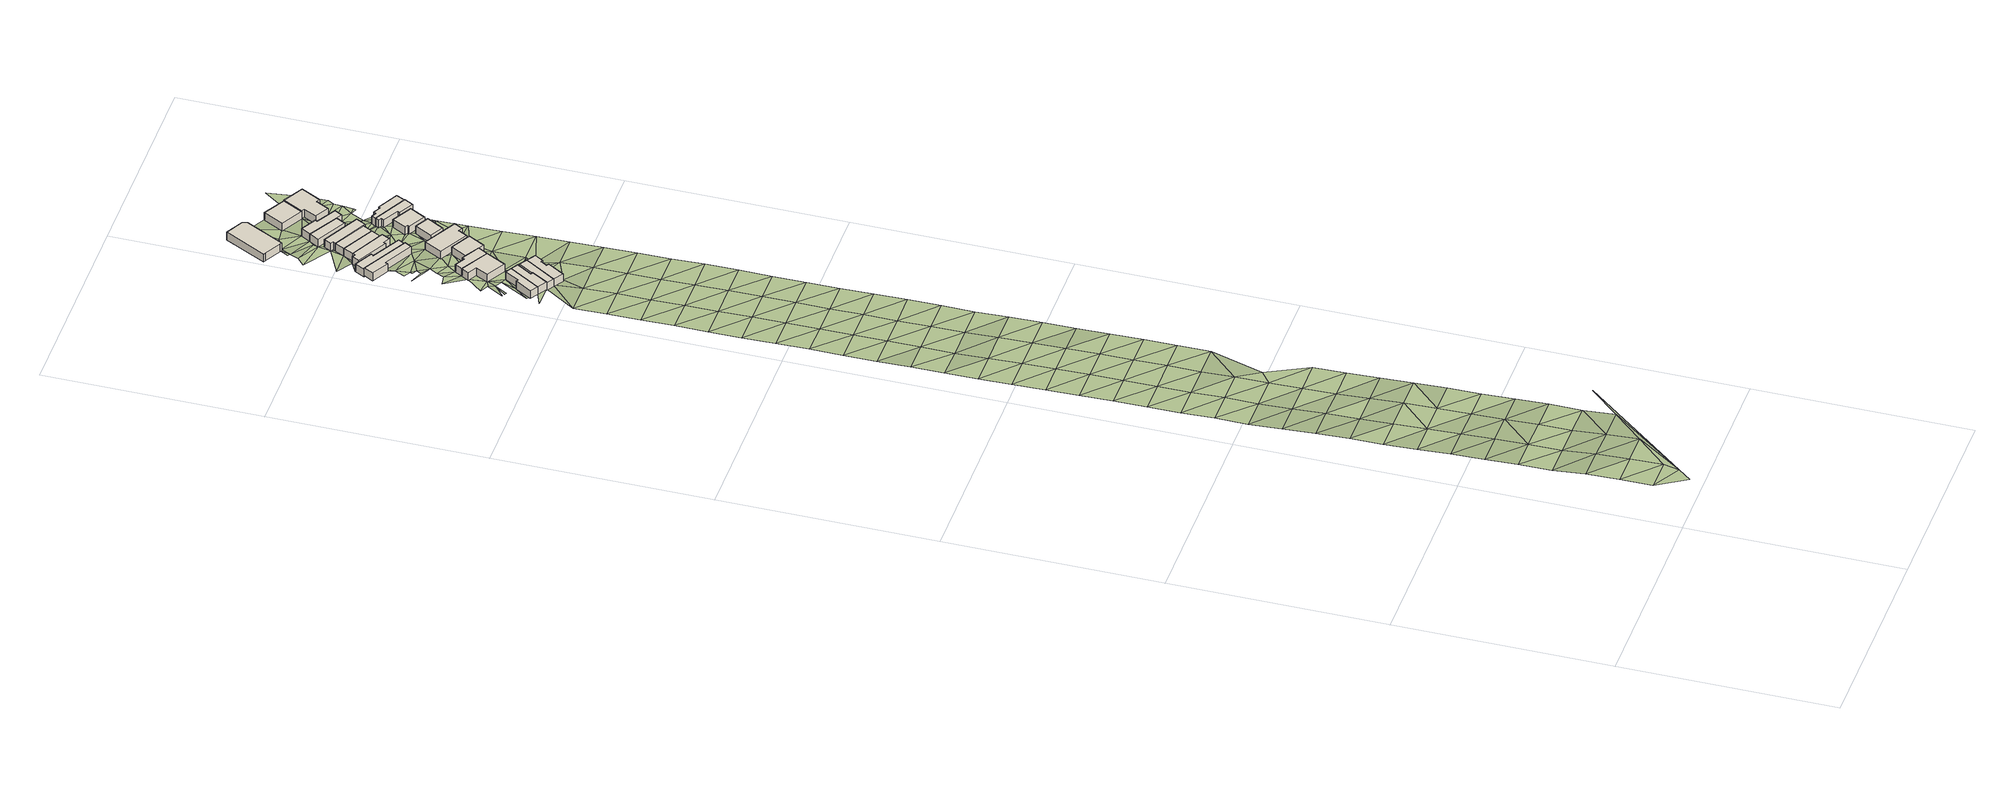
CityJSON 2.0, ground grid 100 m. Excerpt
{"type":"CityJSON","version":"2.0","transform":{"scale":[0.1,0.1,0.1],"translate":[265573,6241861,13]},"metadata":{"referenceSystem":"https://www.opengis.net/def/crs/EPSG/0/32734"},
"CityObjects":{
"building1":{"type":"Building","attributes":{"address":"24 Dove Street Salt River Cape Town","building":"house","building:levels":1,"building_height":4.1,"plus_code":"4FRW3F87+RH6","ground_height":17.75,"roof_height":21.85},"geometry":[{"type":"Solid","lod":"1","boundaries":[[[[0,1,2,3]],[[1,4,5,2]],[[4,6,7,5]],[[6,8,9,7]],[[8,10,11,9]],[[10,0,3,11]],[[3,2,5,7,9,11]],[[10,8,6,4,1,0]]]]}]},
"building2":{"type":"Building","attributes":{"address":"22 Dove Street Salt River Cape Town","building":"house","building:levels":1,"building_height":4.1,"plus_code":"4FRW3F87+RHH","ground_height":17.75,"roof_height":21.85},"geometry":[{"type":"Solid","lod":"1","boundaries":[[[[0,12,13,3]],[[12,14,15,13]],[[14,16,17,15]],[[16,18,19,17]],[[18,1,2,19]],[[1,0,3,2]],[[3,13,15,17,19,2]],[[1,18,16,14,12,0]]]]}]},
"building3":{"type":"Building","attributes":{"address":"20 Dove Street Salt River Cape Town","building":"house","building:levels":1,"building_height":4.1,"plus_code":"4FRW3F87+QHX","ground_height":17.41,"roof_height":21.51},"geometry":[{"type":"Solid","lod":"1","boundaries":[[[[20,21,22,23]],[[21,24,25,22]],[[24,26,27,25]],[[26,28,29,27]],[[28,20,23,29]],[[23,22,25,27,29]],[[28,26,24,21,20]]]]}]},
"building4":{"type":"Building","attributes":{"address":"18 Dove Street Salt River Cape Town","building":"house","building:levels":1,"building_height":4.1,"plus_code":"4FRW3F87+QJV","ground_height":17.41,"roof_height":21.51},"geometry":[{"type":"Solid","lod":"1","boundaries":[[[[21,30,31,22]],[[30,32,33,31]],[[32,34,35,33]],[[34,36,37,35]],[[36,38,39,37]],[[38,40,41,39]],[[40,24,25,41]],[[24,21,22,25]],[[22,31,33,35,37,39,41,25]],[[24,40,38,36,34,32,30,21]]]]}]},
"building5":{"type":"Building","attributes":{"address":"46 Chatham Road Salt River Cape Town","building":"house","building:levels":1,"building_height":4.1,"plus_code":"4FRW3F87+VJJ","ground_height":17.03,"roof_height":21.13},"geometry":[{"type":"Solid","lod":"1","boundaries":[[[[42,43,44,45]],[[43,46,47,44]],[[46,48,49,47]],[[48,50,51,49]],[[50,52,53,51]],[[52,42,45,53]],[[45,44,47,49,51,53]],[[52,50,48,46,43,42]]]]}]},
"building6":{"type":"Building","attributes":{"address":"44 Chatham Road Salt River Cape Town","building":"house","building:levels":1,"building_height":4.1,"plus_code":"4FRW3F87+WJ2","ground_height":17.03,"roof_height":21.13},"geometry":[{"type":"Solid","lod":"1","boundaries":[[[[42,54,55,45]],[[54,56,57,55]],[[56,58,59,57]],[[58,60,61,59]],[[60,62,63,61]],[[62,43,44,63]],[[43,42,45,44]],[[45,55,57,59,61,63,44]],[[43,62,60,58,56,54,42]]]]}]},
"building7":{"type":"Building","attributes":{"address":"59 Kingsley Road Salt River Cape Town","building":"house","building:levels":1,"building_height":4.1,"plus_code":"4FRW3F97+2HJ","ground_height":16.19,"roof_height":20.29},"geometry":[{"type":"Solid","lod":"1","boundaries":[[[[64,65,66,67]],[[65,68,69,66]],[[68,70,71,69]],[[70,72,73,71]],[[72,74,75,73]],[[74,64,67,75]],[[67,66,69,71,73,75]],[[74,72,70,68,65,64]]]]}]},
"building8":{"type":"Building","attributes":{"address":"57 Kingsley Road Salt River Cape Town","building":"house","building:levels":1,"building_height":4.1,"plus_code":"4FRW3F97+2HX","ground_height":15.47,"roof_height":19.57},"geometry":[{"type":"Solid","lod":"1","boundaries":[[[[76,77,78,79]],[[77,80,81,78]],[[80,82,83,81]],[[82,84,85,83]],[[84,86,87,85]],[[86,76,79,87]],[[79,78,81,83,85,87]],[[86,84,82,80,77,76]]]]}]},
"building9":{"type":"Building","attributes":{"address":"42A Chatham Road Salt River Cape Town","building":"house","building:levels":1,"building_height":4.1,"plus_code":"4FRW3F87+WJH","ground_height":16.65,"roof_height":20.75},"geometry":[{"type":"Solid","lod":"1","boundaries":[[[[88,89,90,91]],[[89,92,93,90]],[[92,94,95,93]],[[94,96,97,95]],[[96,88,91,97]],[[91,90,93,95,97]],[[96,94,92,89,88]]]]}]},
"building10":{"type":"Building","attributes":{"address":"55 Kingsley Road Salt River Cape Town","building":"house","building:levels":1,"building_height":4.1,"plus_code":"4FRW3F97+3H9","ground_height":15.11,"roof_height":19.21},"geometry":[{"type":"Solid","lod":"1","boundaries":[[[[98,99,100,101]],[[99,102,103,100]],[[102,104,105,103]],[[104,106,107,105]],[[106,108,109,107]],[[108,110,111,109]],[[110,112,113,111]],[[112,114,115,113]],[[114,98,101,115]],[[101,100,103,105,107,109,111,113,115]],[[114,112,110,108,106,104,102,99,98]]]]}]},
"building11":{"type":"Building","attributes":{"address":"53 Kingsley Road Salt River Cape Town","building":"house","building:levels":1,"building_height":4.1,"plus_code":"4FRW3F97+3JM","ground_height":15.11,"roof_height":19.21},"geometry":[{"type":"Solid","lod":"1","boundaries":[[[[116,98,101,117]],[[98,114,115,101]],[[114,118,119,115]],[[118,116,117,119]],[[117,101,115,119]],[[118,114,98,116]]]]}]},
"building12":{"type":"Building","attributes":{"address":"42 Chatham Road Salt River Cape Town","building":"house","building:levels":1,"building_height":4.1,"plus_code":"4FRW3F87+XJH","ground_height":16.21,"roof_height":20.31},"geometry":[{"type":"Solid","lod":"1","boundaries":[[[[120,121,122,123]],[[121,124,125,122]],[[124,126,127,125]],[[126,128,129,127]],[[128,130,131,129]],[[130,120,123,131]],[[123,122,125,127,129,131]],[[130,128,126,124,121,120]]]]}]},
"building13":{"type":"Building","attributes":{"address":"51 Kingsley Road Salt River Cape Town","building":"house","building:levels":1,"building_height":4.1,"plus_code":"4FRW3F97+3JV","ground_height":15.11,"roof_height":19.21},"geometry":[{"type":"Solid","lod":"1","boundaries":[[[[132,116,117,133]],[[116,118,119,117]],[[118,134,135,119]],[[134,132,133,135]],[[133,117,119,135]],[[134,118,116,132]]]]}]},
"building14":{"type":"Building","attributes":{"address":"60 Kingsley Road Salt River Cape Town","building":"terrace","building:levels":1,"building:units":"3","building_height":4.1,"plus_code":"4FRW3F97+6HW","ground_height":14.32,"roof_height":18.42},"geometry":[{"type":"Solid","lod":"1","boundaries":[[[[136,137,138,139]],[[137,140,141,138]],[[140,142,143,141]],[[142,144,145,143]],[[144,146,147,145]],[[146,148,149,147]],[[148,136,139,149]],[[139,138,141,143,145,147,149]],[[148,146,144,142,140,137,136]]]]}]},
"building15":{"type":"Building","attributes":{"address":"49 Kingsley Road Salt River Cape Town","building":"house","building:levels":1,"building_height":4.1,"plus_code":"4FRW3F97+4J8","ground_height":15.11,"roof_height":19.21},"geometry":[{"type":"Solid","lod":"1","boundaries":[[[[132,134,135,133]],[[134,150,151,135]],[[150,152,153,151]],[[152,154,155,153]],[[154,156,157,155]],[[156,158,159,157]],[[158,132,133,159]],[[133,135,151,153,155,157,159]],[[158,156,154,152,150,134,132]]]]}]},
"building16":{"type":"Building","attributes":{"address":"Salt River Cape Town","building":"house","building:levels":1,"building_height":4.1,"plus_code":"4FRW3F97+4JW","ground_height":15.11,"roof_height":19.21},"geometry":[{"type":"Solid","lod":"1","boundaries":[[[[160,161,162,163]],[[161,164,165,162]],[[164,166,167,165]],[[166,160,163,167]],[[163,162,165,167]],[[166,164,161,160]]]]}]},
"building17":{"type":"Building","attributes":{"address":"40 Chatham Road Salt River Cape Town","building":"house","building:levels":1,"building_height":4.1,"plus_code":"4FRW3F87+XMW","ground_height":15.99,"roof_height":20.09},"geometry":[{"type":"Solid","lod":"1","boundaries":[[[[168,169,170,171]],[[169,172,173,170]],[[172,174,175,173]],[[174,168,171,175]],[[171,170,173,175]],[[174,172,169,168]]]]}]},
"building18":{"type":"Building","attributes":{"address":"Salt River Cape Town","building":"house","building:levels":1,"building_height":4.1,"plus_code":"4FRW3F97+5M2","ground_height":15.11,"roof_height":19.21},"geometry":[{"type":"Solid","lod":"1","boundaries":[[[[160,166,167,163]],[[166,176,177,167]],[[176,178,179,177]],[[178,180,181,179]],[[180,182,183,181]],[[182,184,185,183]],[[184,160,163,185]],[[163,167,177,179,181,183,185]],[[184,182,180,178,176,166,160]]]]}]},
"building19":{"type":"Building","attributes":{"address":"38 Chatham Road Salt River Cape Town","building":"house","building:levels":1,"building_height":4.1,"plus_code":"4FRW3F97+2PC","ground_height":15.71,"roof_height":19.81},"geometry":[{"type":"Solid","lod":"1","boundaries":[[[[186,187,188,189]],[[187,190,191,188]],[[190,192,193,191]],[[192,194,195,193]],[[194,196,197,195]],[[196,186,189,197]],[[189,188,191,193,195,197]],[[196,194,192,190,187,186]]]]}]},
"building20":{"type":"Building","attributes":{"address":"Chatham Road Salt River Cape Town","building":"house","building:levels":1,"building_height":4.1,"plus_code":"4FRW3F97+3P3","ground_height":15.11,"roof_height":19.21},"geometry":[{"type":"Solid","lod":"1","boundaries":[[[[198,199,200,201]],[[199,202,203,200]],[[202,204,205,203]],[[204,206,207,205]],[[206,208,209,207]],[[208,210,211,209]],[[210,212,213,211]],[[212,198,201,213]],[[201,200,203,205,207,209,211,213]],[[212,210,208,206,204,202,199,198]]]]}]},
"building21":{"type":"Building","attributes":{"address":"43 Kingsley Road Salt River Cape Town","building":"house","building:levels":1,"building_height":4.1,"plus_code":"4FRW3F97+6M7","ground_height":14.01,"roof_height":18.11},"geometry":[{"type":"Solid","lod":"1","boundaries":[[[[214,215,216,217]],[[215,218,219,216]],[[218,220,221,219]],[[220,214,217,221]],[[217,216,219,221]],[[220,218,215,214]]]]}]},
"building22":{"type":"Building","attributes":{"address":"Chatham Road Salt River Cape Town","building":"house","building:levels":1,"building_height":4.1,"plus_code":"4FRW3F97+3P8","ground_height":14.81,"roof_height":18.91},"geometry":[{"type":"Solid","lod":"1","boundaries":[[[[222,223,224,225]],[[223,226,227,224]],[[226,228,229,227]],[[228,230,231,229]],[[230,232,233,231]],[[232,234,235,233]],[[234,236,237,235]],[[236,222,225,237]],[[225,224,227,229,231,233,235,237]],[[236,234,232,230,228,226,223,222]]]]}]},
"building23":{"type":"Building","attributes":{"address":"78 Pope Street Salt River Cape Town","building":"house","building:levels":1,"building_height":4.1,"plus_code":"4FRW3F97+5PR","ground_height":14.35,"roof_height":18.45},"geometry":[{"type":"Solid","lod":"1","boundaries":[[[[238,239,240,241]],[[239,242,243,240]],[[242,244,245,243]],[[244,246,247,245]],[[246,248,249,247]],[[248,250,251,249]],[[250,252,253,251]],[[252,238,241,253]],[[241,240,243,245,247,249,251,253]],[[252,250,248,246,244,242,239,238]]]]}]},
"terrain1":{"type":"TINRelief","geometry":[{"type":"CompositeSurface","lod":"1","boundaries":[[[254,255,256]],[[255,257,258]],[[254,257,255]],[[259,258,260]],[[260,258,257]],[[259,261,262]],[[261,259,260]],[[263,262,264]],[[254,265,257]],[[264,262,261]],[[265,260,257]],[[263,266,267]],[[261,260,265]],[[264,266,263]],[[268,267,269]],[[270,264,261]],[[269,267,266]],[[265,270,261]],[[271,265,254]],[[272,268,273]],[[274,266,264]],[[273,268,269]],[[264,270,274]],[[272,275,276]],[[275,272,273]],[[269,266,277]],[[266,274,278]],[[279,276,280]],[[265,271,270]],[[273,269,277]],[[275,280,276]],[[266,278,277]],[[254,281,271]],[[279,282,283]],[[274,270,284]],[[273,285,275]],[[279,280,282]],[[278,274,284]],[[285,273,277]],[[284,270,271]],[[286,283,287]],[[287,283,282]],[[275,288,280]],[[278,289,277]],[[285,290,275]],[[286,291,292]],[[289,278,284]],[[282,280,288]],[[291,286,287]],[[275,290,288]],[[293,285,277]],[[294,292,295]],[[293,277,289]],[[296,287,282]],[[295,292,291]],[[290,285,297]],[[288,296,282]],[[294,298,299]],[[285,293,297]],[[300,291,287]],[[298,294,295]],[[296,300,287]],[[301,299,302]],[[290,303,288]],[[297,304,290]],[[295,291,305]],[[299,298,302]],[[296,288,303]],[[300,305,291]],[[290,304,303]],[[301,306,307]],[[308,298,295]],[[302,306,301]],[[300,296,309]],[[305,308,295]],[[310,307,311]],[[296,303,309]],[[302,298,312]],[[306,311,307]],[[305,300,313]],[[308,312,298]],[[310,314,315]],[[300,309,313]],[[316,306,302]],[[311,314,310]],[[317,308,305]],[[312,316,302]],[[315,318,319]],[[308,320,312]],[[313,317,305]],[[311,306,321]],[[314,318,315]],[[308,317,320]],[[316,321,306]],[[322,319,323]],[[324,314,311]],[[318,323,319]],[[321,324,311]],[[320,325,312]],[[322,326,327]],[[325,316,312]],[[328,318,314]],[[323,326,322]],[[316,325,321]],[[324,328,314]],[[329,327,330]],[[323,318,331]],[[326,330,327]],[[332,324,321]],[[328,331,318]],[[329,333,334]],[[325,332,321]],[[335,326,323]],[[330,333,329]],[[328,324,336]],[[331,335,323]],[[337,334,338]],[[332,336,324]],[[330,326,339]],[[338,334,333]],[[340,331,328]],[[335,339,326]],[[341,337,342]],[[336,340,328]],[[343,333,330]],[[338,342,337]],[[331,344,335]],[[339,343,330]],[[341,345,346]],[[340,344,331]],[[347,338,333]],[[342,345,341]],[[348,339,335]],[[343,347,333]],[[349,346,350]],[[344,348,335]],[[351,342,338]],[[350,346,345]],[[352,343,339]],[[347,351,338]],[[349,353,354]],[[348,352,339]],[[355,345,342]],[[349,350,353]],[[347,343,356]],[[351,355,342]],[[354,357,358]],[[352,356,343]],[[350,345,359]],[[353,357,354]],[[360,351,347]],[[355,359,345]],[[361,358,362]],[[356,360,347]],[[353,350,363]],[[358,357,362]],[[355,351,364]],[[359,363,350]],[[361,365,366]],[[360,364,351]],[[367,357,353]],[[362,365,361]],[[359,355,368]],[[363,367,353]],[[369,366,370]],[[364,368,355]],[[371,362,357]],[[365,370,366]],[[359,372,363]],[[367,371,357]],[[368,372,359]],[[373,365,362]],[[374,369,370]],[[375,367,363]],[[371,373,362]],[[376,377,378]],[[369,374,379]],[[380,8,381]],[[379,377,369]],[[372,375,363]],[[382,370,365]],[[383,384,385]],[[367,386,371]],[[373,382,365]],[[387,381,8]],[[384,388,389]],[[375,386,367]],[[390,374,370]],[[391,392,388]],[[393,379,374]],[[4,8,6]],[[394,373,371]],[[388,384,391]],[[382,390,370]],[[387,8,4]],[[395,392,391]],[[384,387,391]],[[386,394,371]],[[391,387,4]],[[393,374,396]],[[373,397,382]],[[43,398,395]],[[390,396,374]],[[14,18,16]],[[395,391,399]],[[400,398,43]],[[401,391,4]],[[394,397,373]],[[4,1,401]],[[402,18,14]],[[400,43,62]],[[400,62,403]],[[401,1,18]],[[404,405,406]],[[407,390,382]],[[408,393,409]],[[410,411,412]],[[18,402,401]],[[396,409,393]],[[411,413,414]],[[415,408,416]],[[397,407,382]],[[416,417,415]],[[414,405,404]],[[62,418,403]],[[403,418,404]],[[412,70,68]],[[408,409,416]],[[62,60,58]],[[418,62,58]],[[390,419,396]],[[412,411,420]],[[420,411,414]],[[421,401,402]],[[404,420,414]],[[402,24,421]],[[409,40,416]],[[407,419,390]],[[86,422,423]],[[418,424,404]],[[425,422,86]],[[426,70,412]],[[24,40,421]],[[420,404,424]],[[418,58,96]],[[427,409,396]],[[428,429,401]],[[412,420,426]],[[58,56,96]],[[423,116,430]],[[421,428,401]],[[96,424,418]],[[99,98,423]],[[419,427,396]],[[425,431,432]],[[40,409,433]],[[434,422,425]],[[423,98,116]],[[429,435,436]],[[116,156,430]],[[424,128,420]],[[429,428,435]],[[437,438,161]],[[420,128,426]],[[434,425,432]],[[421,40,439]],[[431,440,432]],[[427,433,409]],[[96,441,424]],[[156,161,438]],[[442,443,444]],[[426,128,445]],[[443,437,446]],[[156,116,132]],[[428,94,435]],[[421,439,428]],[[440,434,432]],[[433,439,40]],[[447,444,443]],[[158,156,132]],[[437,161,446]],[[94,441,96]],[[434,448,449]],[[450,445,128]],[[448,434,440]],[[156,154,161]],[[447,443,160]],[[445,450,440]],[[160,443,446]],[[450,128,451]],[[452,94,428]],[[453,451,128]],[[446,161,160]],[[454,448,440]],[[439,452,428]],[[441,94,455]],[[184,447,160]],[[440,450,456]],[[457,448,454]],[[164,161,154]],[[184,458,447]],[[118,459,457]],[[460,441,455]],[[450,451,461]],[[128,462,453]],[[463,454,440]],[[456,463,440]],[[118,457,454]],[[458,142,447]],[[450,461,456]],[[94,464,455]],[[452,464,94]],[[465,463,456]],[[152,164,154]],[[466,458,184]],[[118,150,134]],[[118,454,467]],[[454,463,468]],[[464,462,455]],[[118,467,150]],[[142,458,466]],[[456,461,469]],[[470,453,462]],[[471,454,468]],[[467,454,471]],[[461,174,469]],[[453,470,174]],[[150,467,199]],[[462,464,470]],[[472,466,184]],[[471,473,467]],[[152,150,474]],[[184,182,472]],[[474,150,199]],[[180,475,182]],[[176,164,152]],[[164,176,166]],[[466,215,142]],[[469,174,470]],[[471,468,476]],[[182,475,477]],[[475,180,178]],[[478,152,474]],[[152,478,176]],[[479,476,468]],[[477,472,182]],[[186,479,468]],[[186,469,470]],[[474,232,230]],[[478,474,230]],[[477,475,480]],[[178,480,475]],[[478,481,176]],[[472,477,482]],[[176,481,178]],[[226,478,230]],[[226,230,228]],[[480,178,483]],[[483,178,481]],[[484,481,485]],[[480,486,487]],[[484,483,481]],[[488,486,480]],[[483,488,480]],[[486,488,489]],[[489,252,486]],[[490,252,491]]]}]}
},
"vertices":[
[98,5116,48],[188,5262,48],[188,5262,89],[98,5116,89],[159,5277,48],[159,5277,89],[119,5210,48],[119,5210,89],[109,5216,48],[109,5216,89],[63,5140,48],[63,5140,89],
[141,5090,48],[141,5090,89],[186,5165,48],[186,5165,89],[176,5171,48],[176,5171,89],[220,5242,48],[220,5242,89],
[141,5090,44],[174,5068,44],[174,5068,85],[141,5090,85],[268,5216,44],[268,5216,85],[231,5239,44],[231,5239,85],[186,5165,44],[186,5165,85],
[219,5040,44],[219,5040,85],[268,5118,44],[268,5118,85],[257,5126,44],[257,5126,85],[275,5154,44],[275,5154,85],[283,5149,44],[283,5149,85],[309,5190,44],[309,5190,85],
[268,5393,40],[137,5465,40],[137,5465,81],[268,5393,81],[116,5430,40],[116,5430,81],[158,5407,40],[158,5407,81],[127,5350,40],[127,5350,81],[218,5300,40],[218,5300,81],
[294,5438,40],[294,5438,81],[227,5475,40],[227,5475,81],[207,5485,40],[207,5485,81],[201,5475,40],[201,5475,81],[156,5500,40],[156,5500,81],
[30,5868,32],[6,5823,32],[6,5823,73],[30,5868,73],[87,5779,32],[87,5779,73],[93,5790,32],[93,5790,73],[229,5717,32],[229,5717,73],[248,5751,32],[248,5751,73],
[30,5868,25],[248,5751,25],[248,5751,66],[30,5868,66],[267,5785,25],[267,5785,66],[133,5857,25],[133,5857,66],[140,5869,25],[140,5869,66],[55,5914,25],[55,5914,66],
[227,5475,37],[294,5438,37],[294,5438,78],[227,5475,78],[321,5423,37],[321,5423,78],[364,5500,37],[364,5500,78],[270,5551,37],[270,5551,78],
[126,5948,21],[120,5935,21],[120,5935,62],[126,5948,62],[105,5943,21],[105,5943,62],[87,5908,21],[87,5908,62],[233,5833,21],[233,5833,62],[237,5842,21],[237,5842,62],[268,5826,21],[268,5826,62],[288,5865,21],[288,5865,62],[276,5871,21],[276,5871,62],
[148,5993,21],[148,5993,62],[299,5914,21],[299,5914,62],
[370,5513,32],[393,5556,32],[393,5556,73],[370,5513,73],[412,5546,32],[412,5546,73],[434,5586,32],[434,5586,73],[277,5671,32],[277,5671,73],[232,5588,32],[232,5588,73],
[171,6038,21],[171,6038,62],[322,5958,21],[322,5958,62],
[32,6305,13],[107,6266,13],[107,6266,54],[32,6305,54],[119,6261,13],[119,6261,54],[212,6440,13],[212,6440,54],[206,6463,13],[206,6463,54],[122,6506,13],[122,6506,54],[21,6311,13],[21,6311,54],
[334,5953,21],[334,5953,62],[358,5999,21],[358,5999,62],[183,6090,21],[183,6090,62],[166,6057,21],[166,6057,62],[178,6050,21],[178,6050,62],
[202,6160,21],[177,6115,21],[177,6115,62],[202,6160,62],[316,6039,21],[316,6039,62],[340,6083,21],[340,6083,62],
[374,5741,30],[329,5662,30],[329,5662,71],[374,5741,71],[392,5627,30],[392,5627,71],[437,5706,30],[437,5706,71],
[367,6068,21],[367,6068,62],[388,6104,21],[388,6104,62],[295,6156,21],[295,6156,62],[300,6165,21],[300,6165,62],[228,6205,21],[228,6205,62],
[486,5797,27],[392,5848,27],[392,5848,68],[486,5797,68],[356,5783,27],[356,5783,68],[370,5776,27],[370,5776,68],[365,5768,27],[365,5768,68],[446,5724,27],[446,5724,68],
[546,5841,21],[387,5924,21],[387,5924,62],[546,5841,62],[377,5906,21],[377,5906,62],[391,5899,21],[391,5899,62],[384,5886,21],[384,5886,62],[459,5847,21],[459,5847,62],[453,5836,21],[453,5836,62],[523,5799,21],[523,5799,62],
[403,6336,10],[301,6392,10],[301,6392,51],[403,6336,51],[250,6297,10],[250,6297,51],[353,6242,10],[353,6242,51],
[546,5841,18],[567,5884,18],[567,5884,59],[546,5841,59],[468,5935,18],[468,5935,59],[464,5927,18],[464,5927,59],[429,5945,18],[429,5945,59],[423,5933,18],[423,5933,59],[399,5945,18],[399,5945,59],[387,5924,18],[387,5924,59],
[403,6336,13],[353,6242,13],[353,6242,54],[403,6336,54],[367,6234,13],[367,6234,54],[336,6175,13],[336,6175,54],[402,6139,13],[402,6139,54],[434,6199,13],[434,6199,54],[450,6191,13],[450,6191,54],[500,6284,13],[500,6284,54],
[165,65,186],[33,140,184],[116,4,186],[183,140,184],[33,290,183],[33,440,180],[183,290,182],[183,440,174],[33,590,163],[33,740,163],[183,590,159],[333,290,176],[183,740,159],[33,890,157],[33,1040,151],[183,890,153],[333,440,168],[484,440,162],[33,1190,144],[183,1040,147],[333,590,154],[183,1190,141],[33,1340,137],[333,890,148],[333,740,154],[33,1490,134],[183,1340,135],[634,590,144],[183,1490,127],[33,1640,128],[484,590,150],[333,1040,142],[33,1790,119],[183,1640,122],[333,1340,134],[484,740,150],[333,1190,138],[183,1790,115],[33,1940,110],[484,890,144],[33,2090,110],[183,1940,108],[333,1490,126],[484,1040,139],[183,2090,108],[33,2240,104],[333,1640,117],[33,2390,101],[183,2240,103],[484,1340,129],[484,1190,136],[333,1790,113],[183,2390,100],[33,2540,100],[333,1940,108],[484,1490,122],[33,2690,98],[183,2540,100],[333,2090,108],[484,1640,116],[183,2690,99],[33,2840,94],[333,2240,101],[484,1790,113],[183,2840,94],[33,2990,90],[394,1986,108],[333,2390,100],[33,3140,85],[183,2990,89],[333,2540,98],[484,2240,98],[183,3140,84],[33,3290,83],[333,2690,97],[33,3440,83],[183,3290,77],[333,2840,93],[484,2390,97],[183,3440,77],[33,3590,79],[333,2990,87],[484,2540,94],[33,3740,77],[183,3590,75],[333,3140,84],[484,2690,92],[33,3890,77],[183,3740,75],[333,3290,76],[484,2840,87],[183,3890,73],[33,4040,74],[333,3440,76],[484,2990,84],[33,4190,71],[183,4040,72],[333,3590,73],[484,3140,81],[183,4190,70],[33,4340,70],[333,3740,72],[484,3290,75],[183,4340,68],[33,4490,69],[333,3890,70],[484,3440,75],[33,4640,65],[183,4490,66],[333,4040,70],[484,3590,75],[183,4640,62],[33,4790,65],[333,4190,69],[484,3740,70],[33,4940,61],[183,4790,62],[333,4340,67],[484,3890,66],[333,4490,65],[183,4940,57],[484,4040,66],[33,5090,53],[141,5090,52],[98,5116,53],[174,5068,52],[63,5140,53],[52,5151,53],[333,4640,59],[63,5246,50],[100,5307,50],[54,5251,50],[484,4190,65],[133,5287,48],[91,5337,46],[43,5257,50],[333,4790,59],[127,5350,45],[55,5358,46],[219,5040,52],[484,4340,66],[116,5430,45],[333,4940,56],[484,4490,63],[59,5530,42],[158,5407,45],[105,5536,42],[218,5300,48],[231,5239,48],[123,5570,40],[144,5607,40],[108,5637,38],[45,5660,38],[484,4640,57],[268,5118,50],[333,5090,50],[68,5700,38],[100,5684,38],[92,5747,38],[95,5674,38],[121,5661,36],[257,5126,52],[283,5149,50],[275,5154,50],[183,5540,40],[484,4790,57],[183,5690,36],[333,5240,44],[87,5908,32],[105,5943,25],[232,5588,40],[140,5869,32],[229,5717,36],[484,4940,52],[333,5390,41],[268,5393,41],[33,5990,25],[133,5857,32],[183,5840,32],[484,5090,48],[233,5833,32],[321,5423,41],[294,5438,41],[71,6173,25],[33,6140,25],[484,5240,44],[267,5785,30],[370,5513,37],[83,6222,21],[94,6216,21],[107,6266,21],[248,5751,36],[183,6140,21],[119,6261,17],[268,5826,30],[237,5842,32],[333,5690,32],[329,5662,32],[484,5390,38],[392,5627,32],[333,5840,30],[412,5546,33],[365,5768,30],[288,5865,30],[183,6290,17],[276,5871,30],[393,5556,37],[374,5741,32],[434,5586,33],[356,5783,30],[484,5540,33],[370,5776,30],[250,6297,17],[377,5906,30],[392,5848,30],[446,5724,30],[484,5690,30],[384,5886,30],[353,6242,15],[391,5899,30],[399,5945,21],[333,6140,21],[459,5847,27],[336,6175,21],[409,5985,18],[453,5836,27],[402,6139,21],[443,6049,18],[367,6234,15],[481,6101,18],[476,6047,18],[470,6036,18],[450,6191,18],[434,6199,18],[484,6140,18],[501,6168,18],[403,6336,15],[484,6440,10]
]}
